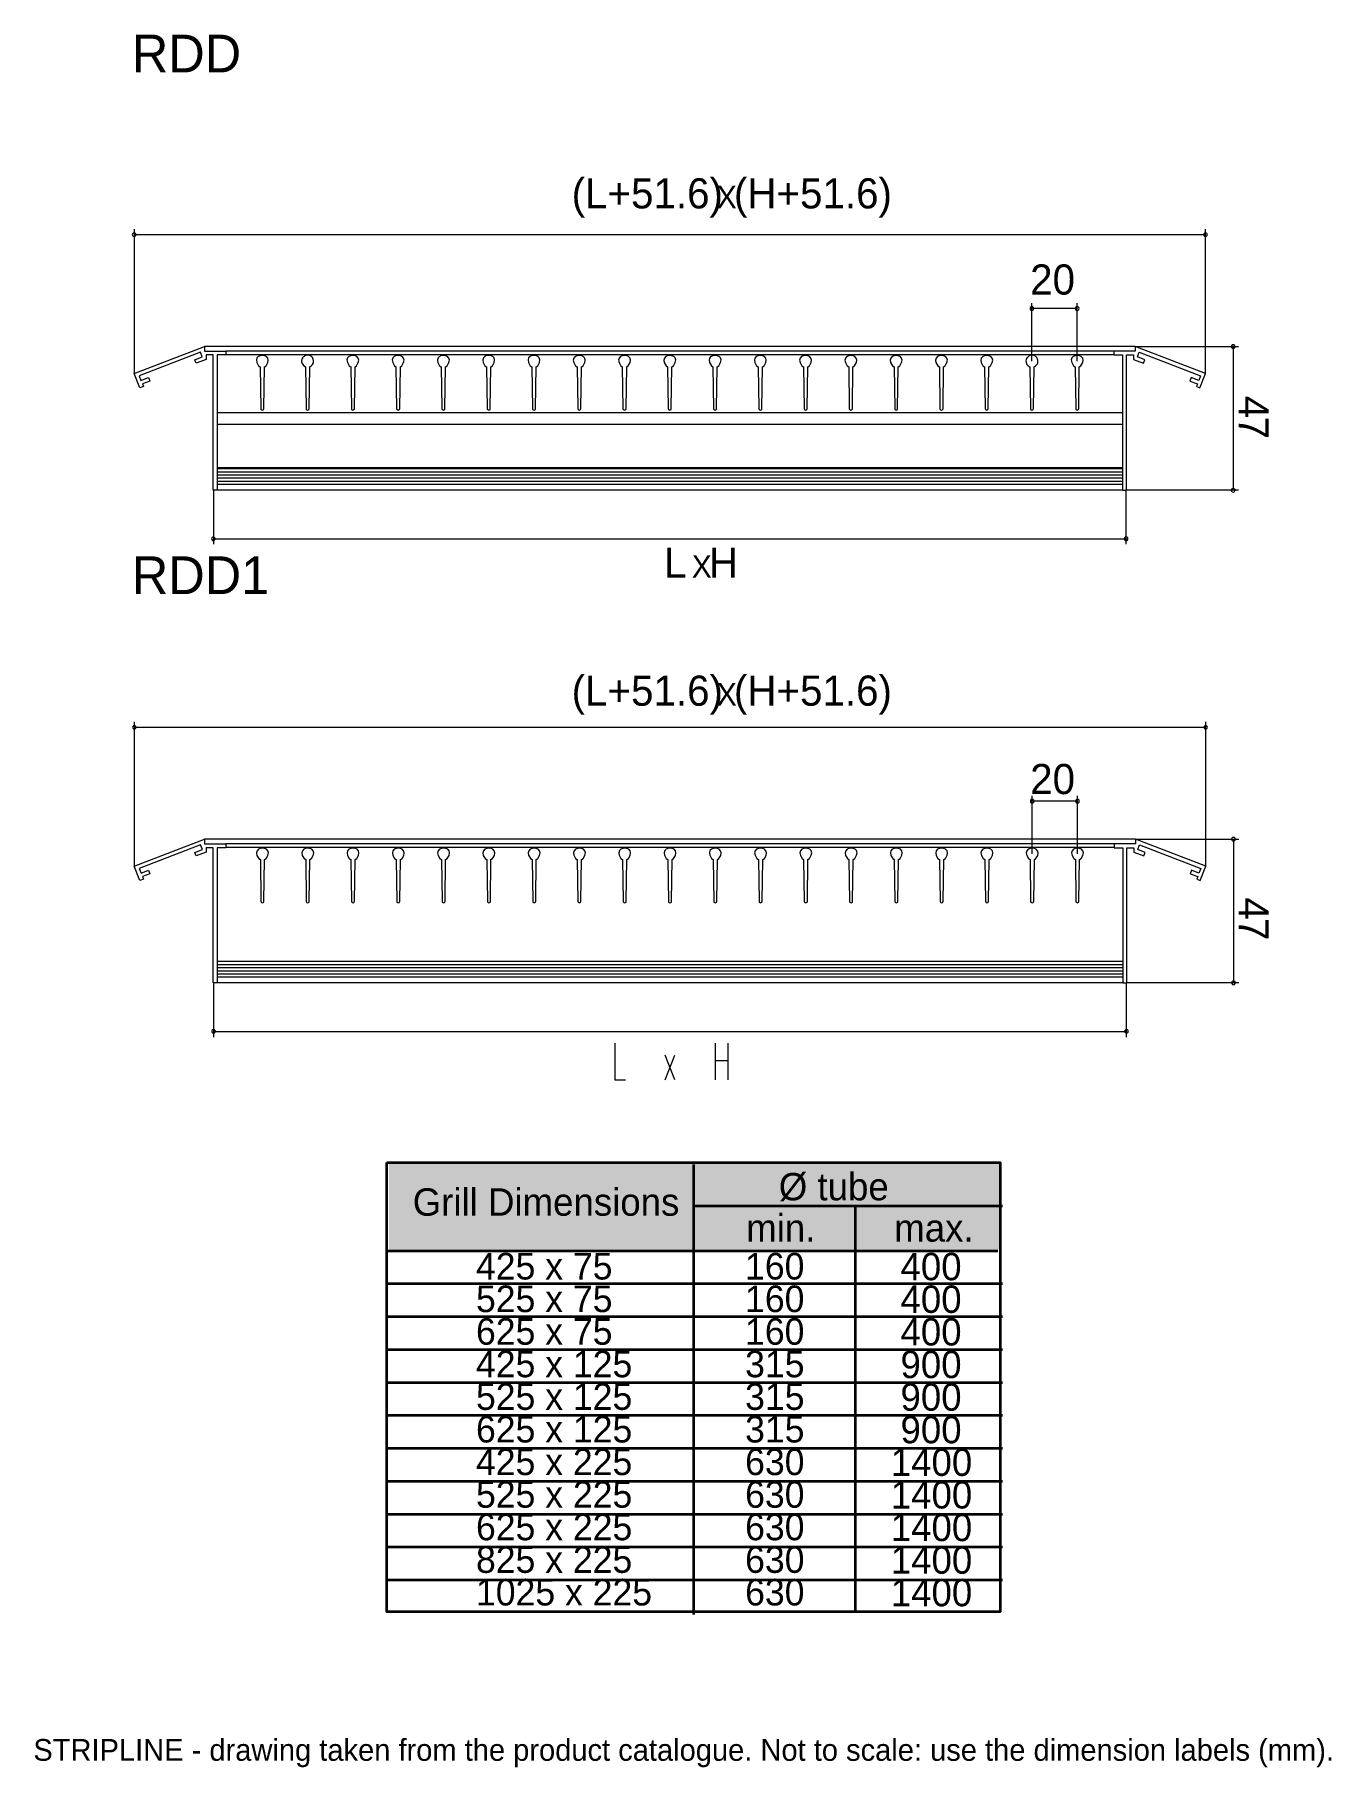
# Model space of a CAD drawing. Extents: x 0 to 239, y -13 to 306.
import ezdxf

# ---------------------------------------------------------------- set-up
doc = ezdxf.new("R2010")
doc.units = 0
for name, color, linetype in [('FILL', 8, 'Continuous'), ('GEOMETRY', 7, 'Continuous'), ('NOTE', 1, 'Continuous'), ('TEXT', 7, 'Continuous')]:
    doc.layers.add(name, color=color, linetype=linetype)

msp = doc.modelspace()

# ---------------------------------------------------------------- hatches: boundary and pattern name
at = {"layer": 'FILL'}
msp.add_hatch(color=7, dxfattribs=at).paths.add_polyline_path([(65.45, 98.1), (177.89, 98.1), (177.89, 82.08), (65.45, 82.08), (65.45, 98.1)])

# ---------------------------------------------------------------- linework, layer by layer
at = {"layer": 'GEOMETRY', "lineweight": 13}
for points in [[(18.57, 268.49), (18.72, 268.52), (18.87, 268.67), (18.9, 268.81), (18.87, 268.99), (18.72, 269.11), (18.57, 269.17), (18.39, 269.11), (18.27, 268.99), (18.21, 268.81), (18.27, 268.67), (18.39, 268.52), (18.57, 268.49)], [(215.67, 268.49), (215.85, 268.52), (215.96, 268.67), (215.99, 268.81), (215.96, 268.99), (215.85, 269.11), (215.67, 269.17), (215.49, 269.11), (215.37, 268.99), (215.34, 268.81), (215.37, 268.67), (215.49, 268.52), (215.67, 268.49)], [(183.75, 254.89), (183.93, 254.92), (184.05, 255.04), (184.11, 255.22), (184.05, 255.4), (183.93, 255.52), (183.75, 255.55), (183.6, 255.52), (183.45, 255.4), (183.42, 255.22), (183.45, 255.04), (183.6, 254.92), (183.75, 254.89)], [(192.08, 254.89), (192.26, 254.92), (192.37, 255.04), (192.43, 255.22), (192.37, 255.4), (192.26, 255.52), (192.08, 255.55), (191.93, 255.52), (191.78, 255.4), (191.75, 255.22), (191.78, 255.04), (191.93, 254.92), (192.08, 254.89)], [(29.94, 245.17), (29.7, 245.82), (31.07, 246.36), (30.77, 247.19), (19.46, 242.85), (19.79, 242.01), (21.19, 242.55), (21.43, 241.89), (20.06, 241.36), (20.24, 240.88), (19.58, 240.64), (18.57, 243.26), (31.48, 248.23), (31.48, 247.37), (35.44, 247.37), (35.44, 246.68), (33.8, 246.68), (33.8, 221.82), (33.12, 221.82), (33.12, 246.68), (31.78, 246.68), (31.78, 245.85), (29.94, 245.17)], [(42.52, 244.51), (42.82, 244.69), (43.15, 245.27), (43.24, 245.74), (43.13, 246.11), (42.88, 246.38), (42.54, 246.54), (42.14, 246.6), (41.75, 246.55), (41.4, 246.39), (41.15, 246.13), (41.04, 245.76), (41.12, 245.28), (41.45, 244.69), (41.74, 244.51), (41.86, 236.81), (41.89, 236.66), (42.01, 236.57), (42.13, 236.51), (42.28, 236.57), (42.37, 236.66), (42.43, 236.81), (42.52, 244.51)], [(50.85, 244.51), (51.14, 244.69), (51.38, 244.93), (51.53, 245.26), (51.56, 245.58), (51.5, 245.91), (51.35, 246.21), (51.11, 246.45), (50.79, 246.59), (50.46, 246.65), (50.13, 246.59), (49.96, 246.52), (49.81, 246.43), (49.68, 246.32), (49.57, 246.19), (49.49, 246.05), (49.42, 245.91), (49.38, 245.75), (49.36, 245.59), (49.37, 245.42), (49.41, 245.26), (49.47, 245.09), (49.57, 244.93), (49.78, 244.69), (50.07, 244.51), (50.19, 236.81), (50.22, 236.66), (50.34, 236.57), (50.46, 236.51), (50.61, 236.57), (50.7, 236.66), (50.76, 236.81), (50.85, 244.51)], [(59.2, 244.51), (59.47, 244.69), (59.8, 245.27), (59.89, 245.74), (59.79, 246.11), (59.55, 246.38), (59.2, 246.54), (58.81, 246.6), (58.42, 246.55), (58.07, 246.39), (57.82, 246.13), (57.71, 245.76), (57.79, 245.28), (58.1, 244.69), (58.4, 244.51), (58.52, 236.81), (58.55, 236.66), (58.67, 236.57), (58.79, 236.51), (58.94, 236.57), (59.05, 236.66), (59.09, 236.81), (59.2, 244.51)], [(67.53, 244.51), (67.8, 244.69), (68.13, 245.27), (68.22, 245.74), (68.12, 246.11), (67.88, 246.38), (67.54, 246.54), (67.15, 246.6), (66.75, 246.56), (66.41, 246.4), (66.16, 246.14), (66.04, 245.77), (66.12, 245.28), (66.43, 244.69), (66.73, 244.51), (66.85, 236.81), (66.88, 236.66), (67, 236.57), (67.15, 236.51), (67.26, 236.57), (67.38, 236.66), (67.41, 236.81), (67.53, 244.51)], [(75.86, 244.51), (76.13, 244.69), (76.46, 245.27), (76.55, 245.74), (76.45, 246.11), (76.21, 246.38), (75.86, 246.54), (75.47, 246.6), (75.08, 246.56), (74.74, 246.4), (74.48, 246.14), (74.37, 245.76), (74.45, 245.28), (74.76, 244.69), (75.06, 244.51), (75.18, 236.81), (75.21, 236.66), (75.33, 236.57), (75.47, 236.51), (75.59, 236.57), (75.71, 236.66), (75.74, 236.81), (75.86, 244.51)], [(84.19, 244.51), (84.49, 244.69), (84.8, 245.27), (84.87, 245.75), (84.77, 246.13), (84.52, 246.39), (84.18, 246.56), (83.79, 246.61), (83.4, 246.56), (83.06, 246.4), (82.81, 246.13), (82.71, 245.76), (82.78, 245.28), (83.09, 244.69), (83.39, 244.51), (83.51, 236.81), (83.54, 236.66), (83.66, 236.57), (83.8, 236.51), (83.92, 236.57), (84.04, 236.66), (84.07, 236.81), (84.19, 244.51)], [(92.52, 244.51), (92.82, 244.69), (93.13, 245.28), (93.2, 245.76), (93.09, 246.13), (92.85, 246.4), (92.51, 246.56), (92.12, 246.61), (91.73, 246.56), (91.39, 246.4), (91.14, 246.13), (91.03, 245.76), (91.11, 245.28), (91.42, 244.69), (91.71, 244.51), (91.84, 236.81), (91.87, 236.66), (91.99, 236.57), (92.13, 236.51), (92.25, 236.57), (92.37, 236.66), (92.4, 236.81), (92.52, 244.51)], [(100.85, 244.51), (101.15, 244.69), (101.46, 245.28), (101.53, 245.77), (101.42, 246.14), (101.17, 246.4), (100.82, 246.56), (100.43, 246.6), (100.04, 246.54), (99.7, 246.38), (99.46, 246.11), (99.36, 245.74), (99.45, 245.27), (99.78, 244.69), (100.04, 244.51), (100.16, 236.81), (100.22, 236.66), (100.31, 236.57), (100.46, 236.51), (100.58, 236.57), (100.7, 236.66), (100.73, 236.81), (100.85, 244.51)], [(109.18, 244.51), (109.47, 244.69), (109.79, 245.28), (109.86, 245.77), (109.75, 246.14), (109.5, 246.4), (109.15, 246.56), (108.76, 246.6), (108.37, 246.54), (108.03, 246.38), (107.79, 246.11), (107.69, 245.74), (107.78, 245.27), (108.11, 244.69), (108.37, 244.51), (108.49, 236.81), (108.55, 236.66), (108.64, 236.57), (108.79, 236.51), (108.91, 236.57), (109.03, 236.66), (109.06, 236.81), (109.18, 244.51)], [(117.51, 244.51), (117.8, 244.69), (118.12, 245.28), (118.2, 245.76), (118.09, 246.13), (117.84, 246.39), (117.49, 246.55), (117.1, 246.6), (116.7, 246.54), (116.36, 246.38), (116.11, 246.11), (116.01, 245.74), (116.1, 245.27), (116.44, 244.69), (116.7, 244.51), (116.82, 236.81), (116.88, 236.66), (116.97, 236.57), (117.12, 236.51), (117.27, 236.57), (117.36, 236.66), (117.39, 236.81), (117.51, 244.51)], [(125.83, 244.51), (126.13, 244.69), (126.45, 245.28), (126.54, 245.76), (126.43, 246.13), (126.17, 246.39), (125.83, 246.55), (125.43, 246.6), (125.04, 246.54), (124.69, 246.38), (124.44, 246.11), (124.34, 245.74), (124.43, 245.27), (124.76, 244.69), (125.06, 244.51), (125.15, 236.81), (125.21, 236.66), (125.3, 236.57), (125.45, 236.51), (125.6, 236.57), (125.69, 236.66), (125.71, 236.81), (125.83, 244.51)], [(134.16, 244.51), (134.46, 244.69), (134.79, 245.27), (134.87, 245.75), (134.76, 246.12), (134.51, 246.39), (134.16, 246.54), (133.77, 246.6), (133.37, 246.54), (133.02, 246.38), (132.77, 246.12), (132.67, 245.75), (132.76, 245.27), (133.09, 244.69), (133.39, 244.51), (133.48, 236.81), (133.54, 236.66), (133.63, 236.57), (133.78, 236.51), (133.93, 236.57), (134.02, 236.66), (134.04, 236.81), (134.16, 244.51)], [(142.49, 244.51), (142.79, 244.69), (143.11, 245.27), (143.2, 245.75), (143.09, 246.12), (142.84, 246.39), (142.49, 246.54), (142.1, 246.6), (141.7, 246.54), (141.35, 246.38), (141.1, 246.12), (141, 245.75), (141.09, 245.27), (141.42, 244.69), (141.72, 244.51), (141.81, 236.81), (141.87, 236.66), (141.96, 236.57), (142.11, 236.51), (142.25, 236.57), (142.34, 236.66), (142.37, 236.81), (142.49, 244.51)], [(150.82, 244.51), (151.12, 244.69), (151.44, 245.27), (151.53, 245.75), (151.42, 246.12), (151.17, 246.38), (150.83, 246.54), (150.43, 246.6), (150.04, 246.54), (149.69, 246.38), (149.44, 246.12), (149.34, 245.75), (149.42, 245.27), (149.75, 244.69), (150.05, 244.51), (150.14, 236.81), (150.2, 236.66), (150.29, 236.57), (150.43, 236.51), (150.58, 236.57), (150.67, 236.66), (150.7, 236.81), (150.82, 244.51)], [(159.15, 244.51), (159.45, 244.69), (159.77, 245.27), (159.86, 245.75), (159.75, 246.12), (159.5, 246.39), (159.15, 246.54), (158.76, 246.6), (158.37, 246.54), (158.02, 246.38), (157.77, 246.12), (157.67, 245.75), (157.75, 245.27), (158.08, 244.69), (158.38, 244.51), (158.5, 236.81), (158.53, 236.66), (158.61, 236.57), (158.76, 236.51), (158.91, 236.57), (159, 236.66), (159.03, 236.81), (159.15, 244.51)], [(167.48, 244.51), (167.77, 244.69), (168.1, 245.27), (168.19, 245.75), (168.08, 246.12), (167.83, 246.38), (167.49, 246.54), (167.09, 246.6), (166.7, 246.54), (166.35, 246.38), (166.1, 246.12), (166, 245.75), (166.08, 245.27), (166.41, 244.69), (166.71, 244.51), (166.82, 236.81), (166.85, 236.66), (166.94, 236.57), (167.09, 236.51), (167.24, 236.57), (167.33, 236.66), (167.39, 236.81), (167.48, 244.51)], [(175.8, 244.51), (176.1, 244.69), (176.44, 245.27), (176.53, 245.75), (176.42, 246.12), (176.17, 246.38), (175.83, 246.54), (175.43, 246.6), (175.03, 246.54), (174.68, 246.39), (174.43, 246.12), (174.32, 245.75), (174.41, 245.27), (174.74, 244.69), (175.03, 244.51), (175.15, 236.81), (175.18, 236.66), (175.3, 236.57), (175.42, 236.51), (175.57, 236.57), (175.66, 236.66), (175.72, 236.81), (175.8, 244.51)], [(184.13, 244.51), (184.43, 244.69), (184.67, 244.93), (184.75, 245.08), (184.81, 245.25), (184.85, 245.41), (184.85, 245.58), (184.84, 245.74), (184.79, 245.9), (184.73, 246.05), (184.64, 246.19), (184.53, 246.32), (184.4, 246.43), (184.25, 246.52), (184.08, 246.59), (183.75, 246.65), (183.42, 246.59), (183.25, 246.51), (183.1, 246.42), (182.97, 246.31), (182.86, 246.19), (182.77, 246.06), (182.71, 245.91), (182.67, 245.76), (182.65, 245.61), (182.66, 245.44), (182.69, 245.27), (182.75, 245.1), (182.83, 244.93), (183.07, 244.69), (183.36, 244.51), (183.48, 236.81), (183.51, 236.66), (183.63, 236.57), (183.75, 236.51), (183.9, 236.57), (183.99, 236.66), (184.05, 236.81), (184.13, 244.51)], [(192.46, 244.51), (192.76, 244.69), (193.09, 245.27), (193.18, 245.74), (193.08, 246.11), (192.83, 246.38), (192.49, 246.54), (192.09, 246.6), (191.7, 246.55), (191.35, 246.39), (191.1, 246.13), (190.99, 245.76), (191.07, 245.28), (191.4, 244.69), (191.69, 244.51), (191.81, 236.81), (191.84, 236.66), (191.96, 236.57), (192.08, 236.51), (192.22, 236.57), (192.32, 236.66), (192.37, 236.81), (192.46, 244.51)], [(204.3, 245.17), (204.54, 245.82), (203.14, 246.36), (203.47, 247.19), (214.74, 242.85), (214.45, 242.01), (213.05, 242.55), (212.78, 241.89), (214.18, 241.36), (214, 240.88), (214.66, 240.64), (215.67, 243.26), (202.73, 248.23), (202.73, 247.37), (198.8, 247.37), (198.8, 246.68), (200.41, 246.68), (200.41, 221.82), (201.12, 221.82), (201.12, 246.68), (202.46, 246.68), (202.46, 245.85), (204.3, 245.17)], [(220.75, 247.87), (220.93, 247.93), (221.05, 248.05), (221.11, 248.23), (221.05, 248.38), (220.93, 248.53), (220.75, 248.56), (220.6, 248.53), (220.48, 248.38), (220.43, 248.23), (220.48, 248.05), (220.6, 247.93), (220.75, 247.87)], [(220.75, 221.46), (220.93, 221.52), (221.05, 221.64), (221.11, 221.82), (221.05, 221.97), (220.93, 222.08), (220.75, 222.14), (220.6, 222.08), (220.48, 221.97), (220.43, 221.82), (220.48, 221.64), (220.6, 221.52), (220.75, 221.46)], [(33.15, 212.54), (33.29, 212.56), (33.42, 212.71), (33.47, 212.86), (33.42, 213.04), (33.29, 213.16), (33.15, 213.22), (32.97, 213.16), (32.85, 213.04), (32.79, 212.86), (32.85, 212.71), (32.97, 212.56), (33.15, 212.54)], [(201.09, 212.54), (201.27, 212.56), (201.39, 212.71), (201.42, 212.86), (201.39, 213.04), (201.27, 213.16), (201.09, 213.22), (200.91, 213.16), (200.79, 213.04), (200.76, 212.86), (200.79, 212.71), (200.91, 212.56), (201.09, 212.54)], [(18.57, 177.83), (18.75, 177.86), (18.87, 178.01), (18.93, 178.16), (18.87, 178.33), (18.75, 178.45), (18.57, 178.51), (18.42, 178.45), (18.3, 178.33), (18.24, 178.16), (18.3, 178.01), (18.42, 177.86), (18.57, 177.83)], [(215.73, 177.83), (215.87, 177.86), (215.99, 178.01), (216.05, 178.16), (215.99, 178.33), (215.87, 178.45), (215.73, 178.51), (215.55, 178.45), (215.43, 178.33), (215.37, 178.16), (215.43, 178.01), (215.55, 177.86), (215.73, 177.83)], [(183.8, 164.23), (183.98, 164.26), (184.1, 164.41), (184.13, 164.56), (184.1, 164.74), (183.98, 164.86), (183.8, 164.92), (183.62, 164.86), (183.51, 164.74), (183.48, 164.56), (183.51, 164.41), (183.62, 164.26), (183.8, 164.23)], [(192.13, 164.23), (192.31, 164.26), (192.43, 164.41), (192.46, 164.56), (192.43, 164.74), (192.31, 164.86), (192.13, 164.92), (191.95, 164.86), (191.84, 164.74), (191.81, 164.56), (191.84, 164.41), (191.95, 164.26), (192.13, 164.23)], [(29.96, 154.5), (29.7, 155.16), (31.1, 155.69), (30.77, 156.53), (19.49, 152.18), (19.82, 151.35), (21.22, 151.89), (21.45, 151.23), (20.06, 150.7), (20.24, 150.22), (19.58, 149.98), (18.57, 152.6), (31.51, 157.57), (31.51, 156.73), (35.44, 156.73), (35.44, 156.02), (33.83, 156.02), (33.83, 131.15), (33.12, 131.15), (33.12, 156.02), (31.81, 156.02), (31.81, 155.22), (29.96, 154.5)], [(204.33, 154.5), (204.6, 155.16), (203.2, 155.69), (203.53, 156.53), (214.8, 152.18), (214.48, 151.35), (213.08, 151.89), (212.84, 151.23), (214.24, 150.7), (214.06, 150.22), (214.71, 149.98), (215.72, 152.6), (202.79, 157.57), (202.79, 156.73), (198.86, 156.73), (198.86, 156.02), (200.46, 156.02), (200.46, 131.15), (201.18, 131.15), (201.18, 156.02), (202.49, 156.02), (202.49, 155.22), (204.33, 154.5)], [(220.82, 157.24), (220.99, 157.27), (221.11, 157.39), (221.14, 157.57), (221.11, 157.75), (220.99, 157.87), (220.82, 157.9), (220.63, 157.87), (220.52, 157.75), (220.49, 157.57), (220.52, 157.39), (220.63, 157.27), (220.82, 157.24)], [(42.55, 153.85), (42.85, 154.03), (43.17, 154.61), (43.26, 155.09), (43.15, 155.46), (42.9, 155.73), (42.55, 155.88), (42.15, 155.94), (41.76, 155.88), (41.41, 155.72), (41.16, 155.45), (41.06, 155.08), (41.15, 154.61), (41.48, 154.03), (41.78, 153.85), (41.87, 146.15), (41.92, 146), (42.01, 145.91), (42.16, 145.88), (42.31, 145.91), (42.4, 146), (42.43, 146.15), (42.55, 153.85)], [(50.88, 153.85), (51.18, 154.03), (51.5, 154.61), (51.59, 155.09), (51.48, 155.46), (51.23, 155.72), (50.89, 155.88), (50.49, 155.94), (50.1, 155.88), (49.75, 155.72), (49.5, 155.46), (49.4, 155.09), (49.48, 154.61), (49.81, 154.03), (50.11, 153.85), (50.22, 146.15), (50.25, 146), (50.34, 145.91), (50.49, 145.88), (50.64, 145.91), (50.73, 146), (50.76, 146.15), (50.88, 153.85)], [(59.21, 153.85), (59.51, 154.03), (59.83, 154.61), (59.92, 155.09), (59.81, 155.46), (59.56, 155.72), (59.22, 155.88), (58.82, 155.93), (58.43, 155.88), (58.08, 155.72), (57.83, 155.46), (57.73, 155.09), (57.81, 154.61), (58.14, 154.03), (58.44, 153.85), (58.55, 146.15), (58.58, 146), (58.67, 145.91), (58.82, 145.88), (58.97, 145.91), (59.06, 146), (59.09, 146.15), (59.21, 153.85)], [(67.54, 153.85), (67.84, 154.03), (68.16, 154.61), (68.25, 155.09), (68.14, 155.46), (67.89, 155.72), (67.55, 155.88), (67.15, 155.93), (66.76, 155.88), (66.41, 155.72), (66.16, 155.46), (66.06, 155.09), (66.14, 154.61), (66.47, 154.03), (66.77, 153.85), (66.88, 146.15), (66.91, 146), (67, 145.91), (67.15, 145.88), (67.3, 145.91), (67.39, 146), (67.45, 146.15), (67.54, 153.85)], [(75.87, 153.85), (76.17, 154.03), (76.5, 154.61), (76.59, 155.08), (76.49, 155.45), (76.24, 155.72), (75.89, 155.88), (75.49, 155.93), (75.1, 155.88), (74.75, 155.73), (74.49, 155.46), (74.39, 155.09), (74.47, 154.61), (74.8, 154.03), (75.1, 153.85), (75.21, 146.15), (75.25, 146), (75.37, 145.91), (75.48, 145.88), (75.63, 145.91), (75.72, 146), (75.78, 146.15), (75.87, 153.85)], [(84.2, 153.85), (84.5, 154.03), (84.83, 154.61), (84.92, 155.08), (84.81, 155.45), (84.56, 155.72), (84.22, 155.88), (83.82, 155.93), (83.43, 155.88), (83.08, 155.73), (82.83, 155.46), (82.72, 155.09), (82.8, 154.61), (83.13, 154.03), (83.43, 153.85), (83.54, 146.15), (83.58, 146), (83.69, 145.91), (83.81, 145.88), (83.96, 145.91), (84.05, 146), (84.11, 146.15), (84.2, 153.85)], [(92.53, 153.85), (92.83, 154.03), (93.16, 154.61), (93.25, 155.08), (93.15, 155.45), (92.9, 155.72), (92.55, 155.88), (92.16, 155.94), (91.76, 155.89), (91.41, 155.73), (91.16, 155.47), (91.05, 155.1), (91.13, 154.62), (91.46, 154.03), (91.76, 153.85), (91.88, 146.15), (91.9, 146), (92.02, 145.91), (92.14, 145.88), (92.29, 145.91), (92.38, 146), (92.44, 146.15), (92.53, 153.85)], [(100.89, 153.85), (101.16, 154.03), (101.49, 154.61), (101.58, 155.08), (101.48, 155.45), (101.23, 155.72), (100.89, 155.88), (100.49, 155.94), (100.1, 155.89), (99.75, 155.73), (99.5, 155.47), (99.39, 155.1), (99.47, 154.62), (99.79, 154.03), (100.09, 153.85), (100.2, 146.15), (100.24, 146), (100.35, 145.91), (100.47, 145.88), (100.62, 145.91), (100.71, 146), (100.77, 146.15), (100.89, 153.85)], [(109.22, 153.85), (109.49, 154.03), (109.82, 154.6), (109.91, 155.08), (109.81, 155.45), (109.56, 155.72), (109.22, 155.88), (108.83, 155.94), (108.44, 155.89), (108.09, 155.74), (107.84, 155.48), (107.73, 155.1), (107.81, 154.62), (108.12, 154.03), (108.42, 153.85), (108.54, 146.15), (108.57, 146), (108.68, 145.91), (108.8, 145.88), (108.95, 145.91), (109.07, 146), (109.1, 146.15), (109.22, 153.85)], [(117.55, 153.85), (117.82, 154.03), (118.15, 154.6), (118.24, 155.08), (118.14, 155.45), (117.9, 155.72), (117.55, 155.88), (117.16, 155.94), (116.77, 155.89), (116.43, 155.74), (116.17, 155.48), (116.06, 155.1), (116.14, 154.62), (116.45, 154.03), (116.75, 153.85), (116.87, 146.15), (116.89, 146), (117.01, 145.91), (117.16, 145.88), (117.28, 145.91), (117.4, 146), (117.43, 146.15), (117.55, 153.85)], [(125.88, 153.85), (126.15, 154.03), (126.48, 154.6), (126.57, 155.08), (126.47, 155.45), (126.22, 155.72), (125.88, 155.88), (125.49, 155.94), (125.1, 155.89), (124.76, 155.74), (124.5, 155.48), (124.39, 155.1), (124.47, 154.62), (124.78, 154.03), (125.08, 153.85), (125.2, 146.15), (125.22, 146), (125.34, 145.91), (125.49, 145.88), (125.61, 145.91), (125.73, 146), (125.76, 146.15), (125.88, 153.85)], [(134.21, 153.85), (134.51, 154.03), (134.82, 154.61), (134.89, 155.09), (134.78, 155.47), (134.54, 155.73), (134.2, 155.89), (133.81, 155.95), (133.42, 155.89), (133.08, 155.73), (132.83, 155.47), (132.72, 155.1), (132.8, 154.62), (133.11, 154.03), (133.41, 153.85), (133.53, 146.15), (133.55, 146), (133.67, 145.91), (133.82, 145.88), (133.94, 145.91), (134.06, 146), (134.09, 146.15), (134.21, 153.85)], [(142.54, 153.85), (142.84, 154.03), (143.15, 154.62), (143.23, 155.1), (143.11, 155.48), (142.86, 155.74), (142.52, 155.89), (142.12, 155.94), (141.73, 155.88), (141.39, 155.72), (141.15, 155.45), (141.05, 155.08), (141.14, 154.6), (141.47, 154.03), (141.74, 153.85), (141.86, 146.15), (141.92, 146), (142, 145.91), (142.15, 145.88), (142.27, 145.91), (142.39, 146), (142.42, 146.15), (142.54, 153.85)], [(150.87, 153.85), (151.17, 154.03), (151.48, 154.62), (151.56, 155.1), (151.44, 155.48), (151.19, 155.74), (150.85, 155.89), (150.45, 155.94), (150.06, 155.88), (149.72, 155.72), (149.48, 155.45), (149.38, 155.08), (149.47, 154.6), (149.8, 154.03), (150.07, 153.85), (150.18, 146.15), (150.25, 146), (150.33, 145.91), (150.48, 145.88), (150.6, 145.91), (150.72, 146), (150.75, 146.15), (150.87, 153.85)], [(159.2, 153.85), (159.5, 154.03), (159.81, 154.62), (159.89, 155.1), (159.78, 155.47), (159.53, 155.73), (159.18, 155.89), (158.79, 155.94), (158.4, 155.88), (158.05, 155.72), (157.81, 155.45), (157.71, 155.08), (157.8, 154.61), (158.13, 154.03), (158.4, 153.85), (158.51, 146.15), (158.58, 146), (158.67, 145.91), (158.81, 145.88), (158.93, 145.91), (159.05, 146), (159.08, 146.15), (159.2, 153.85)], [(167.53, 153.85), (167.83, 154.03), (168.15, 154.62), (168.23, 155.1), (168.12, 155.47), (167.87, 155.73), (167.52, 155.89), (167.13, 155.94), (166.73, 155.88), (166.39, 155.72), (166.14, 155.45), (166.04, 155.08), (166.13, 154.61), (166.46, 154.03), (166.76, 153.85), (166.85, 146.15), (166.9, 146), (166.99, 145.91), (167.14, 145.88), (167.29, 145.91), (167.38, 146), (167.41, 146.15), (167.53, 153.85)], [(175.86, 153.85), (176.16, 154.03), (176.48, 154.62), (176.56, 155.1), (176.46, 155.47), (176.2, 155.73), (175.85, 155.89), (175.46, 155.94), (175.06, 155.88), (174.72, 155.72), (174.47, 155.45), (174.37, 155.08), (174.46, 154.61), (174.79, 154.03), (175.09, 153.85), (175.18, 146.15), (175.24, 146), (175.33, 145.91), (175.47, 145.88), (175.62, 145.91), (175.71, 146), (175.74, 146.15), (175.86, 153.85)], [(184.19, 153.85), (184.49, 154.03), (184.81, 154.61), (184.9, 155.09), (184.79, 155.46), (184.54, 155.73), (184.19, 155.88), (183.79, 155.93), (183.4, 155.88), (183.05, 155.72), (182.8, 155.45), (182.7, 155.08), (182.79, 154.61), (183.12, 154.03), (183.42, 153.85), (183.51, 146.15), (183.57, 146), (183.66, 145.91), (183.8, 145.88), (183.95, 145.91), (184.04, 146), (184.07, 146.15), (184.19, 153.85)], [(192.52, 153.85), (192.82, 154.03), (193.14, 154.61), (193.23, 155.09), (193.12, 155.46), (192.87, 155.73), (192.52, 155.88), (192.12, 155.93), (191.73, 155.88), (191.38, 155.72), (191.13, 155.45), (191.03, 155.08), (191.12, 154.61), (191.45, 154.03), (191.75, 153.85), (191.84, 146.15), (191.9, 146), (191.99, 145.91), (192.13, 145.88), (192.28, 145.91), (192.37, 146), (192.4, 146.15), (192.52, 153.85)], [(220.82, 130.79), (220.99, 130.85), (221.11, 131.04), (221.15, 131.2), (221.12, 131.32), (221.05, 131.4), (220.94, 131.45), (220.81, 131.47), (220.69, 131.45), (220.58, 131.4), (220.5, 131.32), (220.48, 131.2), (220.51, 131.04), (220.63, 130.85), (220.82, 130.79)], [(33.15, 121.87), (33.33, 121.93), (33.45, 122.05), (33.51, 122.2), (33.45, 122.37), (33.33, 122.5), (33.15, 122.55), (33, 122.5), (32.85, 122.37), (32.82, 122.2), (32.85, 122.05), (33, 121.93), (33.15, 121.87)], [(201.15, 121.87), (201.3, 121.93), (201.45, 122.05), (201.48, 122.2), (201.45, 122.37), (201.3, 122.5), (201.15, 122.55), (200.97, 122.5), (200.85, 122.37), (200.79, 122.2), (200.85, 122.05), (200.97, 121.93), (201.15, 121.87)]]:
    msp.add_lwpolyline(points, close=True, dxfattribs=at)
for points in [[(18.57, 269.82), (18.57, 243.26)], [(215.67, 268.81), (18.57, 268.81)], [(215.67, 243.26), (215.67, 269.83)], [(183.75, 245.55), (183.75, 256.23)], [(192.08, 255.22), (183.75, 255.22)], [(192.08, 245.55), (192.08, 256.23)], [(202.73, 248.23), (31.48, 248.23)], [(198.8, 247.37), (35.44, 247.37)], [(198.8, 246.71), (35.44, 246.71)], [(202.73, 248.23), (221.76, 248.23)], [(220.75, 248.23), (220.75, 221.82)], [(200.41, 236.03), (33.8, 236.03)], [(200.41, 233.92), (33.8, 233.92)], [(200.41, 225.92), (33.8, 225.92)], [(200.41, 225.74), (33.8, 225.74)], [(33.83, 225.18), (200.41, 225.18)], [(33.83, 224.61), (200.41, 224.61)], [(33.83, 224.05), (200.41, 224.05)], [(33.83, 223.48), (200.41, 223.48)], [(33.15, 221.82), (33.15, 211.85)], [(33.8, 222.92), (200.41, 222.92)], [(200.41, 221.82), (33.8, 221.82)], [(201.09, 211.85), (201.09, 221.82)], [(221.76, 221.82), (201.09, 221.82)], [(33.15, 212.86), (201.09, 212.86)], [(18.57, 179.17), (18.57, 152.6)], [(215.73, 152.6), (215.73, 179.17)], [(215.73, 178.16), (18.57, 178.16)], [(183.8, 154.89), (183.8, 165.57)], [(192.13, 164.56), (183.8, 164.56)], [(192.13, 154.89), (192.13, 165.57)], [(202.79, 157.57), (31.51, 157.57)], [(198.86, 156.73), (35.44, 156.73)], [(202.79, 157.57), (221.82, 157.57)], [(220.82, 157.57), (220.82, 131.15)], [(198.86, 156.05), (35.44, 156.05)], [(200.46, 135.08), (33.83, 135.08)], [(33.86, 134.51), (200.46, 134.51)], [(33.86, 133.95), (200.46, 133.95)], [(33.15, 131.15), (33.15, 121.18)], [(33.83, 132.28), (200.46, 132.28)], [(200.46, 131.15), (33.83, 131.15)], [(33.86, 133.38), (200.46, 133.38)], [(33.86, 132.82), (200.43, 132.82)], [(201.15, 121.18), (201.15, 131.15)], [(221.82, 131.15), (201.15, 131.15)], [(33.15, 122.2), (201.15, 122.2)], [(107.02, 120.08), (107.02, 113.33), (108.95, 113.33)], [(125.52, 113.33), (125.52, 120.08)], [(127.78, 120.08), (127.78, 113.33)], [(116.27, 113.33), (118.03, 117.82)], [(118.03, 113.33), (116.27, 117.82)], [(125.52, 116.87), (127.78, 116.87)]]:
    msp.add_lwpolyline(points, dxfattribs=at)
at = {"layer": 'GEOMETRY', "lineweight": 35}
msp.add_lwpolyline([(65.03, 98.1), (177.89, 98.1), (177.89, 15.42), (65.03, 15.42), (65.03, 98.1)], close=True, dxfattribs=at)
for points in [[(121.53, 14.92), (121.53, 97.73)], [(121.53, 90.09), (178.31, 90.09)], [(151.31, 15.42), (151.31, 90.17)], [(65.24, 81.86), (177.47, 81.86)], [(65.24, 75.81), (178.31, 75.81)], [(65.24, 69.75), (178.31, 69.75)], [(65.24, 63.69), (178.31, 63.69)], [(65.24, 57.63), (178.31, 57.63)], [(65.24, 51.57), (178.31, 51.57)], [(65.24, 45.51), (178.31, 45.51)], [(65.24, 39.45), (178.31, 39.45)], [(65.24, 33.4), (178.31, 33.4)], [(65.24, 27.34), (178.31, 27.34)], [(65.24, 21.28), (178.31, 21.28)]]:
    msp.add_lwpolyline(points, dxfattribs=at)

# ---------------------------------------------------------------- texts
at = {"layer": 'NOTE'}
msp.add_text('STRIPLINE - drawing taken from the product catalogue. Not to scale: use the dimension labels (mm).', height=4, dxfattribs=at).set_placement((0, -12))
at = {"layer": 'TEXT'}
for s, height, p in [('RDD', 6.936, (18.14, 298.69)), ('(L+51.6)', 5.549, (99.05, 273.65)), ('X', 4.16, (125.73, 273.65)), ('(H+51.6)', 5.549, (128.91, 273.65)), ('20', 5.549, (183.42, 257.8)), ('L', 5.55, (116.06, 205.68)), ('H', 5.55, (124.32, 205.68)), ('RDD1', 6.936, (18.14, 202.69)), ('X', 4.16, (121.14, 205.68)), ('(L+51.6)', 5.549, (99.05, 182.14)), ('X', 4.16, (125.73, 182.15)), ('(H+51.6)', 5.549, (128.91, 182.15)), ('20', 5.549, (183.42, 165.88)), ('Ø tube', 5.04, (137.17, 91.13)), ('Grill Dimensions', 5.04, (69.81, 88.3)), ('min.', 5.04, (131.17, 83.53)), ('max.', 5.04, (158.41, 83.53)), ('425 x 75', 4.896, (81.45, 76.56)), ('160', 4.896, (130.96, 76.56)), ('400', 5.04, (159.56, 76.42)), ('525 x 75', 4.896, (81.45, 70.56)), ('160', 4.896, (130.96, 70.56)), ('400', 5.04, (159.56, 70.42)), ('625 x 75', 4.896, (81.45, 64.56)), ('160', 4.896, (130.96, 64.56)), ('400', 5.04, (159.56, 64.42)), ('425 x 125', 4.896, (81.45, 58.57)), ('315', 4.896, (130.97, 58.57)), ('900', 5.04, (159.56, 58.42)), ('525 x 125', 4.896, (81.45, 52.57)), ('315', 4.896, (130.97, 52.57)), ('900', 5.04, (159.56, 52.42)), ('625 x 125', 4.896, (81.45, 46.57)), ('315', 4.896, (130.97, 46.57)), ('900', 5.04, (159.56, 46.42)), ('425 x 225', 4.896, (81.45, 40.57)), ('630', 4.896, (130.97, 40.57)), ('1400', 5.04, (157.77, 40.42)), ('525 x 225', 4.896, (81.45, 34.57)), ('630', 4.896, (130.97, 34.57)), ('1400', 5.04, (157.77, 34.42)), ('625 x 225', 4.896, (81.45, 28.58)), ('630', 4.896, (130.97, 28.58)), ('1400', 5.04, (157.77, 28.42)), ('825 x 225', 4.896, (81.45, 22.58)), ('630', 4.896, (130.97, 22.58)), ('1400', 5.04, (157.77, 22.43)), ('1025 x 225', 4.896, (81.45, 16.58)), ('630', 4.896, (130.97, 16.58)), ('1400', 5.04, (157.77, 16.43))]:
    msp.add_text(s, height=height, dxfattribs=at).set_placement(p)
for s, p in [('4', (221.76, 239.16)), ('7', (221.76, 235.35)), ('4', (221.76, 146.88)), ('7', (221.76, 143.07))]:
    msp.add_text(s, height=5.55, rotation=270, dxfattribs=at).set_placement(p)

doc.saveas('drawing.dxf')
